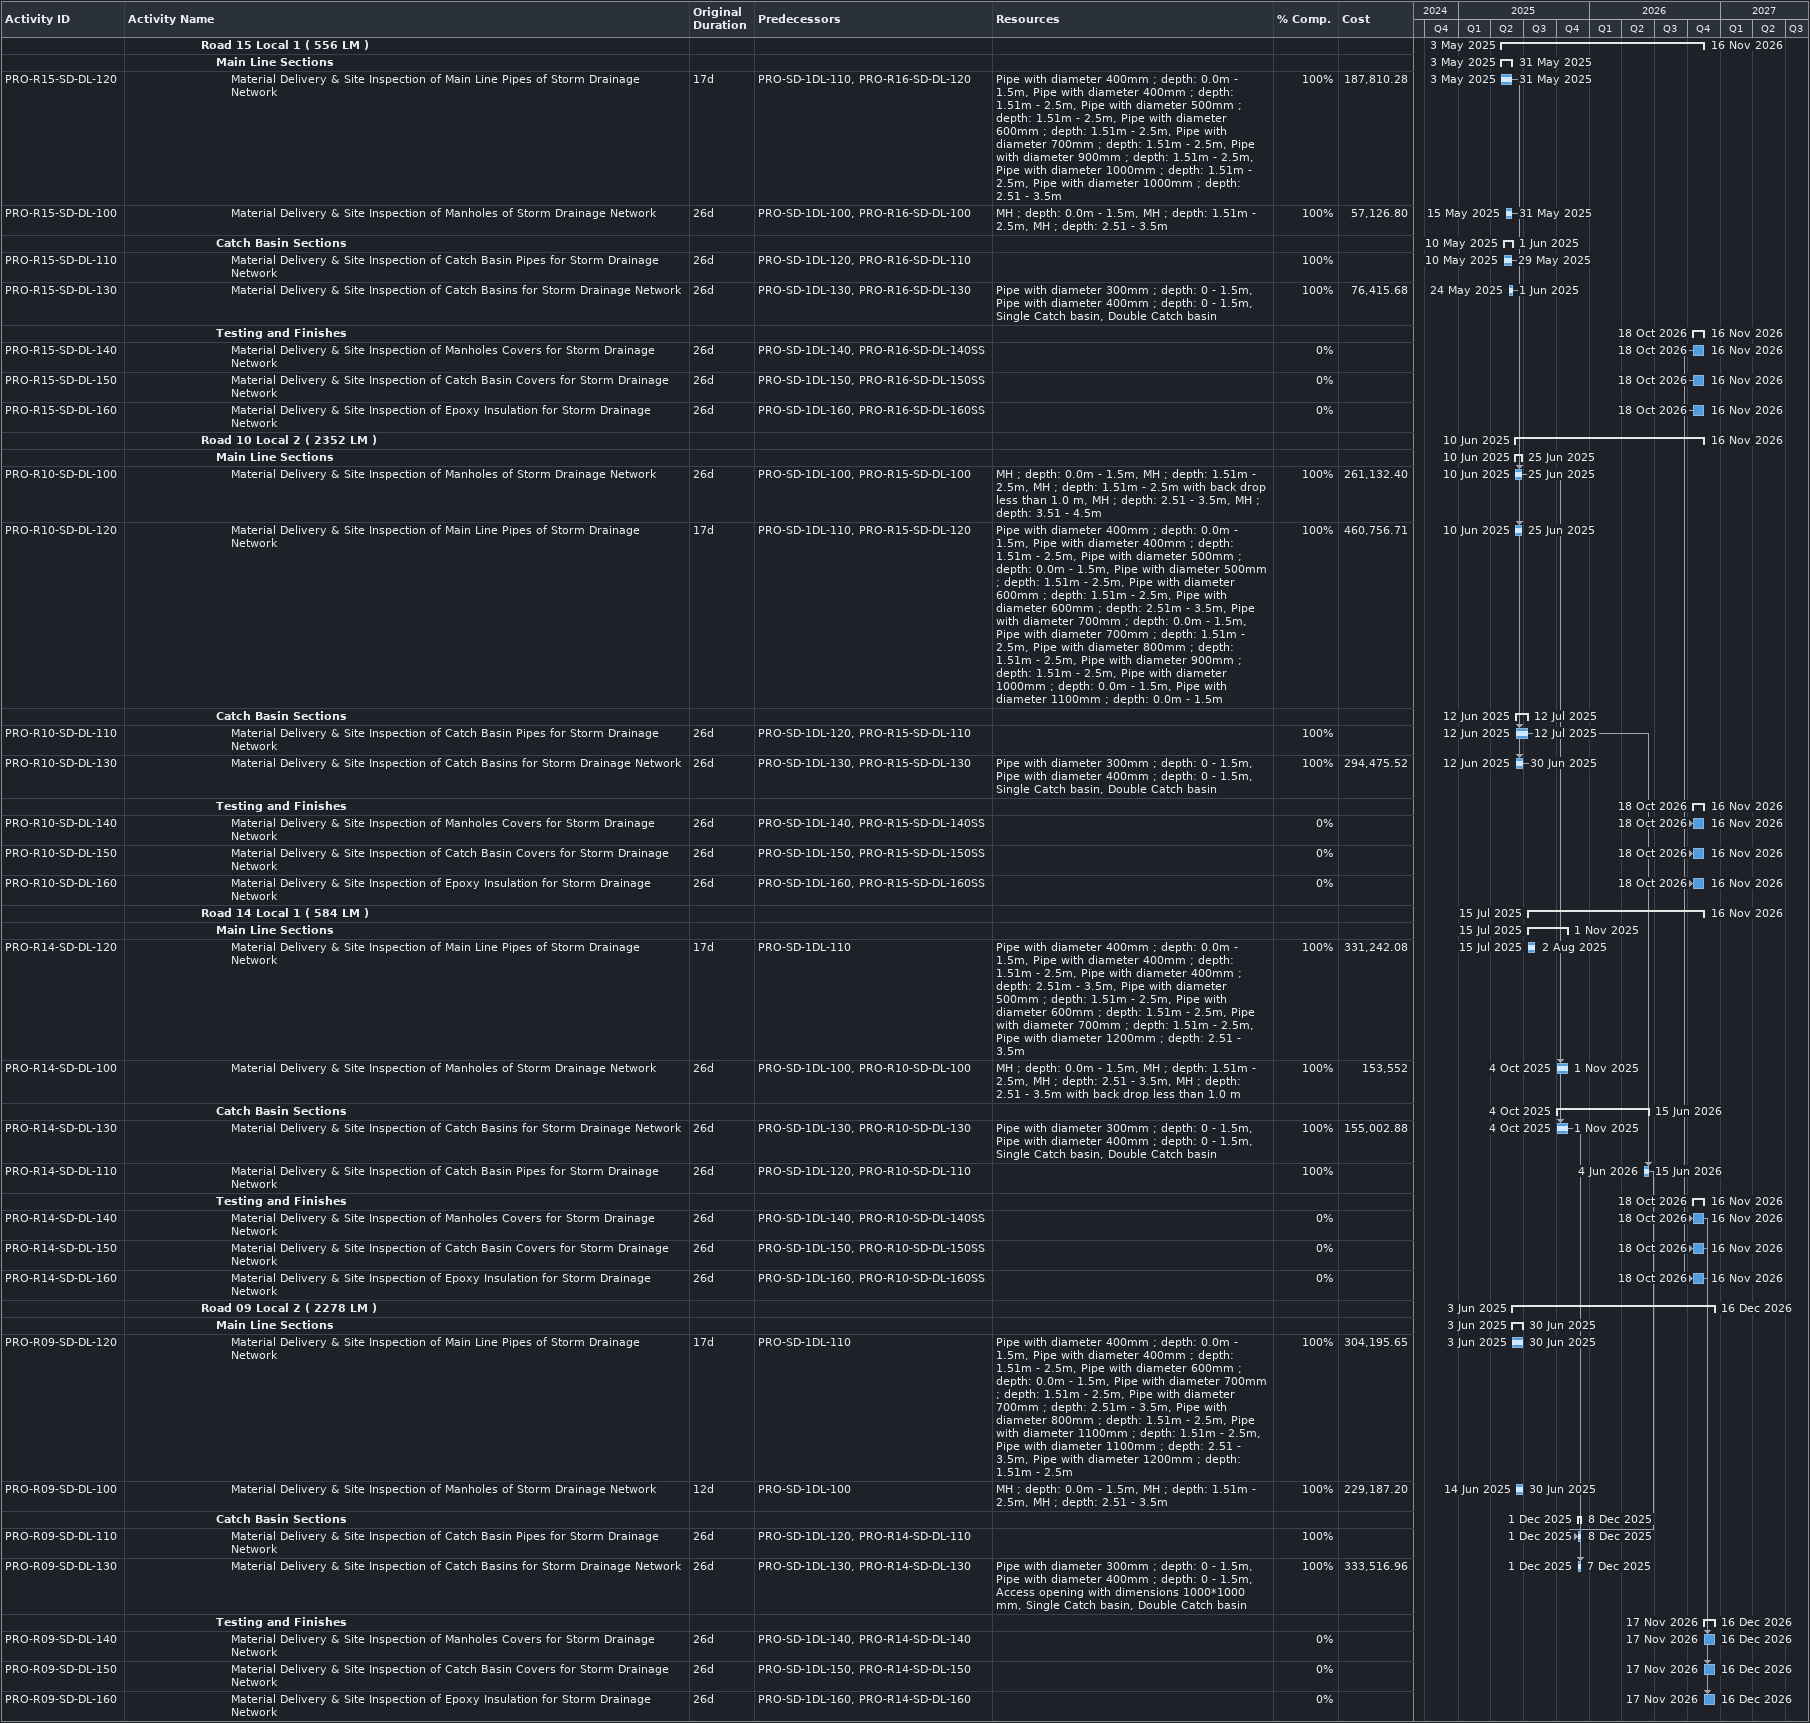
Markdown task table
| ID | Level | Task | Original duration | Start | Finish | Predecessors | Resources | % complete | Cost |
|---|---|---|---|---|---|---|---|---|---|
|  | 6 | **Road 15 Local 1 ( 556 LM )** |  | 2025-05-03 | 2026-11-16 |  |  |  |  |
|  | 7 | **Main Line Sections** |  | 2025-05-03 | 2025-05-31 |  |  |  |  |
| PRO-R15-SD-DL-120 | 8 | Material Delivery & Site Inspection of Main Line Pipes of Storm Drainage Network | 17d | 2025-05-03 | 2025-05-31 | PRO-SD-1DL-110, PRO-R16-SD-DL-120 | Pipe with diameter 400mm ; depth: 0.0m - 1.5m, Pipe with diameter 400mm ; depth: 1.51m - 2.5m, Pipe with diameter 500mm ; depth: 1.51m - 2.5m, Pipe with diameter 600mm ; depth: 1.51m - 2.5m, Pipe with diameter 700mm ; depth: 1.51m - 2.5m, Pipe with diameter 900mm ; depth: 1.51m - 2.5m, Pipe with diameter 1000mm ; depth: 1.51m - 2.5m, Pipe with diameter 1000mm ; depth: 2.51 - 3.5m | 100 | 187810.28 |
| PRO-R15-SD-DL-100 | 8 | Material Delivery & Site Inspection of Manholes of Storm Drainage Network | 26d | 2025-05-15 | 2025-05-31 | PRO-SD-1DL-100, PRO-R16-SD-DL-100 | MH ; depth: 0.0m - 1.5m, MH ; depth: 1.51m - 2.5m, MH ; depth: 2.51 - 3.5m | 100 | 57126.80 |
|  | 7 | **Catch Basin Sections** |  | 2025-05-10 | 2025-06-01 |  |  |  |  |
| PRO-R15-SD-DL-110 | 8 | Material Delivery & Site Inspection of Catch Basin Pipes for Storm Drainage Network | 26d | 2025-05-10 | 2025-05-29 | PRO-SD-1DL-120, PRO-R16-SD-DL-110 |  | 100 |  |
| PRO-R15-SD-DL-130 | 8 | Material Delivery & Site Inspection of Catch Basins for Storm Drainage Network | 26d | 2025-05-24 | 2025-06-01 | PRO-SD-1DL-130, PRO-R16-SD-DL-130 | Pipe with diameter 300mm ; depth: 0 - 1.5m, Pipe with diameter 400mm ; depth: 0 - 1.5m, Single Catch basin, Double Catch basin | 100 | 76415.68 |
|  | 7 | **Testing and Finishes** |  | 2026-10-18 | 2026-11-16 |  |  |  |  |
| PRO-R15-SD-DL-140 | 8 | Material Delivery & Site Inspection of Manholes Covers for Storm Drainage Network | 26d | 2026-10-18 | 2026-11-16 | PRO-SD-1DL-140, PRO-R16-SD-DL-140SS |  | 0 |  |
| PRO-R15-SD-DL-150 | 8 | Material Delivery & Site Inspection of Catch Basin Covers for Storm Drainage Network | 26d | 2026-10-18 | 2026-11-16 | PRO-SD-1DL-150, PRO-R16-SD-DL-150SS |  | 0 |  |
| PRO-R15-SD-DL-160 | 8 | Material Delivery & Site Inspection of Epoxy Insulation for Storm Drainage Network | 26d | 2026-10-18 | 2026-11-16 | PRO-SD-1DL-160, PRO-R16-SD-DL-160SS |  | 0 |  |
|  | 6 | **Road 10 Local 2 ( 2352 LM )** |  | 2025-06-10 | 2026-11-16 |  |  |  |  |
|  | 7 | **Main Line Sections** |  | 2025-06-10 | 2025-06-25 |  |  |  |  |
| PRO-R10-SD-DL-100 | 8 | Material Delivery & Site Inspection of Manholes of Storm Drainage Network | 26d | 2025-06-10 | 2025-06-25 | PRO-SD-1DL-100, PRO-R15-SD-DL-100 | MH ; depth: 0.0m - 1.5m, MH ; depth: 1.51m - 2.5m, MH ; depth: 1.51m - 2.5m with back drop less than 1.0 m, MH ; depth: 2.51 - 3.5m, MH ; depth: 3.51 - 4.5m | 100 | 261132.40 |
| PRO-R10-SD-DL-120 | 8 | Material Delivery & Site Inspection of Main Line Pipes of Storm Drainage Network | 17d | 2025-06-10 | 2025-06-25 | PRO-SD-1DL-110, PRO-R15-SD-DL-120 | Pipe with diameter 400mm ; depth: 0.0m - 1.5m, Pipe with diameter 400mm ; depth: 1.51m - 2.5m, Pipe with diameter 500mm ; depth: 0.0m - 1.5m, Pipe with diameter 500mm ; depth: 1.51m - 2.5m, Pipe with diameter 600mm ; depth: 1.51m - 2.5m, Pipe with diameter 600mm ; depth: 2.51m - 3.5m, Pipe with diameter 700mm ; depth: 0.0m - 1.5m, Pipe with diameter 700mm ; depth: 1.51m - 2.5m, Pipe with diameter 800mm ; depth: 1.51m - 2.5m, Pipe with diameter 900mm ; depth: 1.51m - 2.5m, Pipe with diameter 1000mm ; depth: 0.0m - 1.5m, Pipe with diameter 1100mm ; depth: 0.0m - 1.5m | 100 | 460756.71 |
|  | 7 | **Catch Basin Sections** |  | 2025-06-12 | 2025-07-12 |  |  |  |  |
| PRO-R10-SD-DL-110 | 8 | Material Delivery & Site Inspection of Catch Basin Pipes for Storm Drainage Network | 26d | 2025-06-12 | 2025-07-12 | PRO-SD-1DL-120, PRO-R15-SD-DL-110 |  | 100 |  |
| PRO-R10-SD-DL-130 | 8 | Material Delivery & Site Inspection of Catch Basins for Storm Drainage Network | 26d | 2025-06-12 | 2025-06-30 | PRO-SD-1DL-130, PRO-R15-SD-DL-130 | Pipe with diameter 300mm ; depth: 0 - 1.5m, Pipe with diameter 400mm ; depth: 0 - 1.5m, Single Catch basin, Double Catch basin | 100 | 294475.52 |
|  | 7 | **Testing and Finishes** |  | 2026-10-18 | 2026-11-16 |  |  |  |  |
| PRO-R10-SD-DL-140 | 8 | Material Delivery & Site Inspection of Manholes Covers for Storm Drainage Network | 26d | 2026-10-18 | 2026-11-16 | PRO-SD-1DL-140, PRO-R15-SD-DL-140SS |  | 0 |  |
| PRO-R10-SD-DL-150 | 8 | Material Delivery & Site Inspection of Catch Basin Covers for Storm Drainage Network | 26d | 2026-10-18 | 2026-11-16 | PRO-SD-1DL-150, PRO-R15-SD-DL-150SS |  | 0 |  |
| PRO-R10-SD-DL-160 | 8 | Material Delivery & Site Inspection of Epoxy Insulation for Storm Drainage Network | 26d | 2026-10-18 | 2026-11-16 | PRO-SD-1DL-160, PRO-R15-SD-DL-160SS |  | 0 |  |
|  | 6 | **Road 14 Local 1 ( 584 LM )** |  | 2025-07-15 | 2026-11-16 |  |  |  |  |
|  | 7 | **Main Line Sections** |  | 2025-07-15 | 2025-11-01 |  |  |  |  |
| PRO-R14-SD-DL-120 | 8 | Material Delivery & Site Inspection of Main Line Pipes of Storm Drainage Network | 17d | 2025-07-15 | 2025-08-02 | PRO-SD-1DL-110 | Pipe with diameter 400mm ; depth: 0.0m - 1.5m, Pipe with diameter 400mm ; depth: 1.51m - 2.5m, Pipe with diameter 400mm ; depth: 2.51m - 3.5m, Pipe with diameter 500mm ; depth: 1.51m - 2.5m, Pipe with diameter 600mm ; depth: 1.51m - 2.5m, Pipe with diameter 700mm ; depth: 1.51m - 2.5m, Pipe with diameter 1200mm ; depth: 2.51 - 3.5m | 100 | 331242.08 |
| PRO-R14-SD-DL-100 | 8 | Material Delivery & Site Inspection of Manholes of Storm Drainage Network | 26d | 2025-10-04 | 2025-11-01 | PRO-SD-1DL-100, PRO-R10-SD-DL-100 | MH ; depth: 0.0m - 1.5m, MH ; depth: 1.51m - 2.5m, MH ; depth: 2.51 - 3.5m, MH ; depth: 2.51 - 3.5m with back drop less than 1.0 m | 100 | 153552 |
|  | 7 | **Catch Basin Sections** |  | 2025-10-04 | 2026-06-15 |  |  |  |  |
| PRO-R14-SD-DL-130 | 8 | Material Delivery & Site Inspection of Catch Basins for Storm Drainage Network | 26d | 2025-10-04 | 2025-11-01 | PRO-SD-1DL-130, PRO-R10-SD-DL-130 | Pipe with diameter 300mm ; depth: 0 - 1.5m, Pipe with diameter 400mm ; depth: 0 - 1.5m, Single Catch basin, Double Catch basin | 100 | 155002.88 |
| PRO-R14-SD-DL-110 | 8 | Material Delivery & Site Inspection of Catch Basin Pipes for Storm Drainage Network | 26d | 2026-06-04 | 2026-06-15 | PRO-SD-1DL-120, PRO-R10-SD-DL-110 |  | 100 |  |
|  | 7 | **Testing and Finishes** |  | 2026-10-18 | 2026-11-16 |  |  |  |  |
| PRO-R14-SD-DL-140 | 8 | Material Delivery & Site Inspection of Manholes Covers for Storm Drainage Network | 26d | 2026-10-18 | 2026-11-16 | PRO-SD-1DL-140, PRO-R10-SD-DL-140SS |  | 0 |  |
| PRO-R14-SD-DL-150 | 8 | Material Delivery & Site Inspection of Catch Basin Covers for Storm Drainage Network | 26d | 2026-10-18 | 2026-11-16 | PRO-SD-1DL-150, PRO-R10-SD-DL-150SS |  | 0 |  |
| PRO-R14-SD-DL-160 | 8 | Material Delivery & Site Inspection of Epoxy Insulation for Storm Drainage Network | 26d | 2026-10-18 | 2026-11-16 | PRO-SD-1DL-160, PRO-R10-SD-DL-160SS |  | 0 |  |
|  | 6 | **Road 09 Local 2 ( 2278 LM )** |  | 2025-06-03 | 2026-12-16 |  |  |  |  |
|  | 7 | **Main Line Sections** |  | 2025-06-03 | 2025-06-30 |  |  |  |  |
| PRO-R09-SD-DL-120 | 8 | Material Delivery & Site Inspection of Main Line Pipes of Storm Drainage Network | 17d | 2025-06-03 | 2025-06-30 | PRO-SD-1DL-110 | Pipe with diameter 400mm ; depth: 0.0m - 1.5m, Pipe with diameter 400mm ; depth: 1.51m - 2.5m, Pipe with diameter 600mm ; depth: 0.0m - 1.5m, Pipe with diameter 700mm ; depth: 1.51m - 2.5m, Pipe with diameter 700mm ; depth: 2.51m - 3.5m, Pipe with diameter 800mm ; depth: 1.51m - 2.5m, Pipe with diameter 1100mm ; depth: 1.51m - 2.5m, Pipe with diameter 1100mm ; depth: 2.51 - 3.5m, Pipe with diameter 1200mm ; depth: 1.51m - 2.5m | 100 | 304195.65 |
| PRO-R09-SD-DL-100 | 8 | Material Delivery & Site Inspection of Manholes of Storm Drainage Network | 12d | 2025-06-14 | 2025-06-30 | PRO-SD-1DL-100 | MH ; depth: 0.0m - 1.5m, MH ; depth: 1.51m - 2.5m, MH ; depth: 2.51 - 3.5m | 100 | 229187.20 |
|  | 7 | **Catch Basin Sections** |  | 2025-12-01 | 2025-12-08 |  |  |  |  |
| PRO-R09-SD-DL-110 | 8 | Material Delivery & Site Inspection of Catch Basin Pipes for Storm Drainage Network | 26d | 2025-12-01 | 2025-12-08 | PRO-SD-1DL-120, PRO-R14-SD-DL-110 |  | 100 |  |
| PRO-R09-SD-DL-130 | 8 | Material Delivery & Site Inspection of Catch Basins for Storm Drainage Network | 26d | 2025-12-01 | 2025-12-07 | PRO-SD-1DL-130, PRO-R14-SD-DL-130 | Pipe with diameter 300mm ; depth: 0 - 1.5m, Pipe with diameter 400mm ; depth: 0 - 1.5m, Access opening with dimensions 1000*1000 mm, Single Catch basin, Double Catch basin | 100 | 333516.96 |
|  | 7 | **Testing and Finishes** |  | 2026-11-17 | 2026-12-16 |  |  |  |  |
| PRO-R09-SD-DL-140 | 8 | Material Delivery & Site Inspection of Manholes Covers for Storm Drainage Network | 26d | 2026-11-17 | 2026-12-16 | PRO-SD-1DL-140, PRO-R14-SD-DL-140 |  | 0 |  |
| PRO-R09-SD-DL-150 | 8 | Material Delivery & Site Inspection of Catch Basin Covers for Storm Drainage Network | 26d | 2026-11-17 | 2026-12-16 | PRO-SD-1DL-150, PRO-R14-SD-DL-150 |  | 0 |  |
| PRO-R09-SD-DL-160 | 8 | Material Delivery & Site Inspection of Epoxy Insulation for Storm Drainage Network | 26d | 2026-11-17 | 2026-12-16 | PRO-SD-1DL-160, PRO-R14-SD-DL-160 |  | 0 |  |
